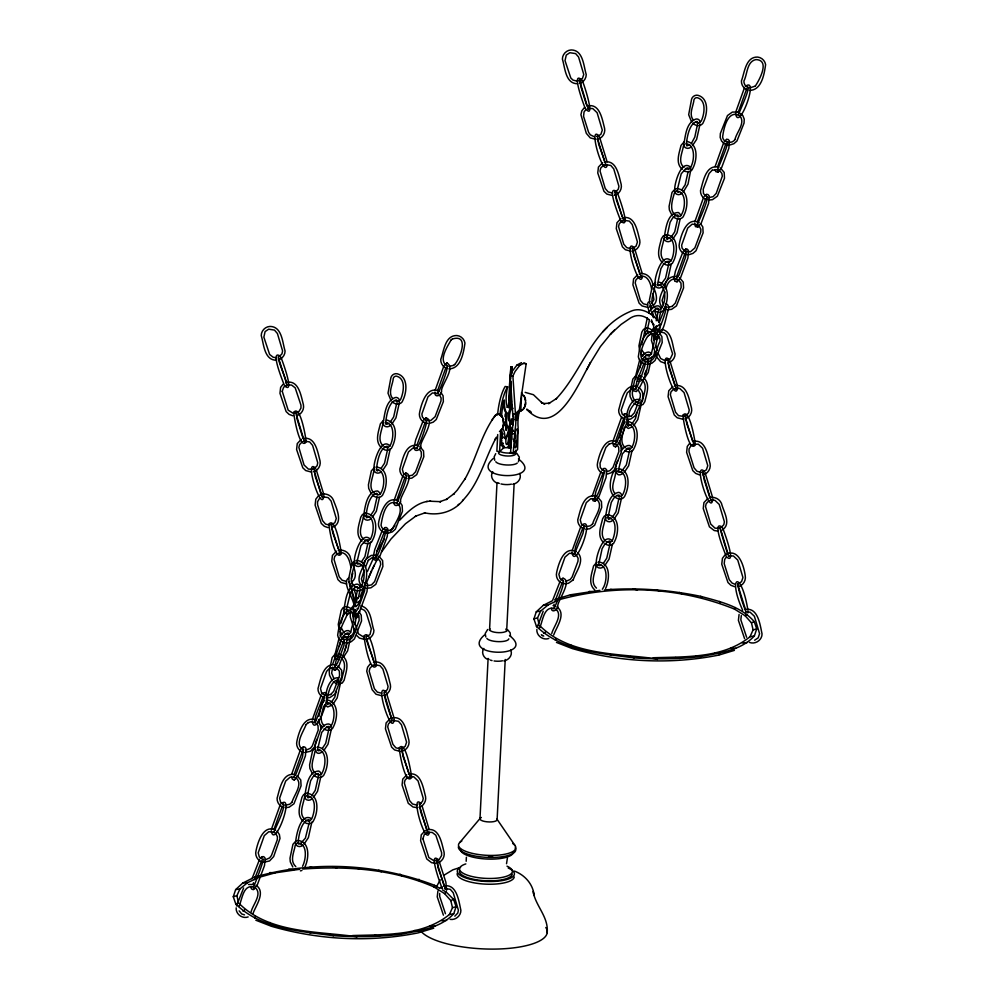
<?xml version="1.0" encoding="UTF-8"?>
<svg xmlns="http://www.w3.org/2000/svg" width="999" height="999" viewBox="0 0 999 999"><rect width="100%" height="100%" fill="white"/><g stroke="black" fill="none" stroke-linecap="round" stroke-linejoin="round"><path stroke-width="1.5" d="M271.291 830.718C274.113 850.474 295.504 792.532 281.006 803.733M312.212 721.016C315.035 740.771 336.426 682.841 321.915 694.03M571.965 552.247C574.787 572.002 596.178 514.06 581.668 525.262M735.626 113.449C738.448 133.204 759.839 75.262 745.341 86.451M355.194 613.436L355.394 609.565M655.406 335.552L656.393 327.759M659.527 329.158L659.552 327.297M356.119 617.532L354.945 624.775M510.626 378.646L510.901 366.795L512.1 366.97L512 371.416M516.995 420.005L518.943 410.377L515.871 413.224L516.995 420.005L517.544 412.724L516.995 420.005L511.051 419.143M502.722 436.575A14.785 4.471 -78.8 0 1 501.498 437.962L501.423 440.359A4.92 1.361 -81.7 0 0 503.059 443.169M512.949 430.969A14.785 4.808 -83 0 1 509.902 422.39A14.785 3.684 -84.5 0 1 505.919 438.611L505.856 441.009A4.92 1.361 -81.7 0 0 507.742 443.356A34.028 9.353 -84.7 0 0 509.902 422.39L509.989 420.866A6.718 1.861 -81.7 0 1 508.454 414.323A6.718 1.861 -81.7 0 1 511.775 408.229M309.378 821.99C309.702 819.904 308.753 819.692 308.753 819.642C301.223 821.353 298.851 835.064 298.139 842.02L298.351 844.03L300.374 843.718L305.394 838.136L309.078 823.313M338.137 682.317L338.186 681.193M348.576 635.277C349.775 630.207 344.093 634.228 341.346 638.985M387.787 448.551L387.162 446.216C379.632 447.927 377.272 461.625 376.561 468.581L377.497 470.729L376.773 470.604L378.796 470.279M396.953 402.235C397.277 400.162 396.328 399.937 396.328 399.9C388.798 401.61 386.438 415.309 385.714 422.265L385.926 424.288L387.962 423.963M610.039 543.518L609.128 541.208L609.852 541.333L607.679 541.745L604.607 544.517L602.122 548.663L598.751 564.298L599.213 565.659L601.198 565.147M619.193 497.202L619.005 495.017L616.833 495.429L613.773 498.201L611.288 502.347L607.916 517.981L608.616 519.405L611.276 518.194M629.645 450.162L629.457 447.977L627.422 448.289L622.402 453.871L618.406 470.192C618.531 472.452 618.431 472.727 620.654 471.878M658.403 310.489C659.59 305.407 653.92 309.44 651.173 314.198M668.855 263.436L668.656 261.263L666.483 261.676L663.423 264.435L660.938 268.594L657.567 284.228L658.029 285.577L657.654 284.927L658.266 285.639L659.864 285.165M690.983 168.881L688.024 184.116L683.366 191.883M697.614 123.764C697.939 121.691 697.002 121.466 696.99 121.428C689.46 123.139 687.1 136.838 686.388 143.794L686.788 145.904L689.697 144.768M429.408 832.279C426.136 848.288 409.428 791.445 421.004 803.646M497.714 434.577L496.865 451.223L499.587 451.623L503.958 447.589M479.982 818.73L488.111 658.428M489.522 630.406L497.015 482.542M499.587 451.623L500.586 431.943M509.203 400.262L509.977 385.052M510.277 378.971L510.901 366.795L509.328 387.1A51.111 14.123 -81.7 0 1 508.329 406.868L510.676 405.994A51.111 14.123 -81.7 0 1 511.326 389.66M510.951 389.785L510.102 406.518L510.626 408.116L511.838 408.304M511.8 373.052L512.1 366.97L511.55 374.225M513.211 453.596L514.96 430.357A16.821 4.645 -81.7 0 0 515.646 416.67L512.887 376.061L515.109 371.441L519.755 365.372L524.213 363.037L526.161 363.798L518.818 413.748A16.821 4.645 -81.7 0 0 518.131 427.422L517.569 449.55L513.211 453.596L510.489 453.196L512.237 429.957A16.821 4.645 -81.7 0 0 512.924 416.283L510.164 375.661L512.4 371.041L517.032 364.985L521.49 362.637M497.102 819.779L505.232 659.465M506.643 631.455L514.135 483.591M515.634 454.021L515.796 450.911M607.38 164.56C604.108 180.569 587.4 123.726 598.975 135.926M642.544 276.398C639.273 292.42 622.564 235.577 634.14 247.777M747.976 612.911L747.951 610.689M356.68 937.287L356.718 936.737C317.694 931.143 269.53 933.553 239.435 903.77M657.317 659.49L657.342 658.94C618.331 653.346 570.154 655.756 540.072 625.973M501.56 416.645L501.735 414.16A21.578 5.957 -81.7 0 1 504.233 400.224L504.358 400.062A21.366 5.907 -81.7 0 0 506.593 412.624L506.868 414.185A12.463 3.447 -81.7 0 0 507.579 426.136L506.381 430.382A22.915 6.331 -81.7 0 0 504.008 423.588M510.988 381.468L510.539 387.275A51.111 14.123 -81.7 0 1 509.527 407.043M354.495 609.49C352.497 612.849 355.856 622.427 358.566 615.197M314.685 721.241L315.946 715.197L323.214 696.553M334.915 666.171L336.188 660.114L343.456 641.47M373.364 556.243L374.762 549.612L382.205 530.569M375.836 556.468L377.11 550.412L384.378 531.78M414.285 446.541L415.671 439.922L423.126 420.866M574.425 552.472L575.699 546.416L582.966 527.784M594.667 497.402L595.941 491.346L603.209 472.702M633.116 387.475L634.502 380.844L641.957 361.788M635.589 387.699L636.85 381.643L644.118 362.999M674.038 277.772L675.424 271.141L682.879 252.098M510.501 636.288L510.139 632.779L507.804 629.894M702.747 471.678L704.17 479.77L709.827 497.564C714.497 496.503 719.617 498.988 721.49 503.421C723.276 511.226 732.092 524.238 721.965 530.082M350.312 612.949L350.287 616.982L355.045 632.13M352.722 613.573L353.621 619.392M439.685 893.456L439.672 896.353L445.454 913.723M525.362 404.87L525.649 402.722M311.838 822.152L308.379 837.637L304.283 843.793M318.556 775.499L318.344 773.488L316.171 773.9L313.099 776.673L310.614 780.818L307.242 796.453L307.942 797.876L310.614 796.665M337.35 655.307L337.762 657.417L340.671 656.268M328.996 728.458L328.783 726.448L326.76 726.76L321.74 732.342L317.744 748.663C318.057 750.786 317.407 751.373 320.13 750.261M331.443 728.795L327.984 744.28L323.888 750.436M357.767 588.786L357.555 586.775L355.519 587.087L350.499 592.669L346.503 608.99C346.628 611.251 346.528 611.525 348.751 610.676M368.206 541.745L367.994 539.735L365.971 540.047L360.951 545.629L356.955 561.938C357.267 564.06 356.618 564.66 359.34 563.548M370.654 542.082L367.195 557.554L363.099 563.723M390.259 448.726L386.8 464.198L382.704 470.354M638.011 376.835C638.186 378.746 637.974 379.233 639.41 378.871M632.117 450.324L628.646 465.809L624.55 471.965M671.316 263.611L667.856 279.083L663.761 285.252M678.034 216.958L677.821 214.947L675.649 215.359L672.577 218.119L670.092 222.278L666.733 237.912L667.419 239.323L666.87 238.936L670.092 238.124M466.183 861.263L466.383 857.254M659.889 333.454L660.252 331.243M503.533 401.136A21.366 5.907 -81.7 0 0 505.781 412.512L506.068 414.073A12.463 3.447 -81.7 0 0 506.78 426.024L507.767 426.311M253.209 884.227L253.471 882.729M271.428 829.257L280.132 805.044M273.888 829.607L282.292 806.255M291.671 774.188L300.374 749.962M294.131 774.537L302.535 751.173M312.337 719.555L321.054 695.341M332.58 664.485L341.296 640.259M353.259 609.852L353.546 608.216M394.18 500.162L402.884 475.936M396.64 500.511L405.045 477.147M416.87 445.429L425.287 422.077M435.089 390.459L443.806 366.233M437.55 390.809L445.966 367.445M553.871 605.756L554.133 604.258M572.09 550.786L580.794 526.573M592.332 495.716L601.036 471.491M613.011 441.083L621.715 416.87M615.471 441.433L623.875 418.082M653.92 331.381L654.632 327.997M676.623 276.661L685.039 253.309M694.842 221.691L703.546 197.465M697.302 222.04L705.719 198.676M715.084 166.608L723.788 142.395M717.544 166.958L725.948 143.606M735.764 111.988L744.467 87.762M738.211 112.338L746.628 88.973M506.968 426.198L505.956 430.007M318.956 716.308L321.603 703.783L324.575 700.374M323.639 706.043C322.352 712.387 318.456 720.828 324.475 726.061M326.086 694.23C326.698 687.886 330.706 676.698 338.786 677.846M341.046 623.126L344.568 609.665M317.245 739.023C313.823 743.318 313.761 758.516 322.627 751.56M332.617 667.307L331.656 673.151L333.966 678.746M339.235 646.316L340.671 640.421M318.244 776.997L315.234 790.384L311.7 795.704M336.276 691.133L334.84 697.027L331.306 702.347M354.932 602.272L357.455 590.284M377.06 496.928L374.051 510.314L370.517 515.621M396.653 403.571L393.656 416.958L390.122 422.265M328.683 729.957L325.686 743.343L322.153 748.663M347.028 642.594L344.605 651.423M347.664 639.597L348.289 636.6M367.894 543.244L364.897 556.63L361.351 561.938M387.5 449.887L384.503 463.274L380.956 468.581M320.979 776.011L317.532 791.32L313.436 797.477M340.584 682.654L337.138 697.964L333.042 704.12M358.266 598.413L360.189 589.285M379.47 497.452L376.348 511.238L372.252 517.407M399.4 402.572L395.954 417.882L391.858 424.051M302.547 866.295C306.044 859.552 307.967 843.705 297.665 842.956M351.024 635.601L347.59 650.923L343.494 657.08M354.083 628.895C354.87 634.565 348.576 639.647 343.756 635.614M304.945 866.907C308.953 858.865 310.414 841.32 297.627 840.471M505.944 427.135L505.969 425.899M619.617 437.837L622.265 425.312L625.249 421.903M624.3 427.572C623.014 433.916 619.13 442.357 625.137 447.589M626.748 415.759C627.06 409.677 632.18 396.591 640.197 399.9M641.708 344.655L644.655 331.843M647.302 317.844L644.73 330.182L645.804 334.29M617.906 460.551C614.485 464.847 614.422 480.044 623.289 473.089M633.279 388.836C630.719 394.18 633.403 401.923 639.098 403.221M628.508 419.38L627.522 424.625L628.508 426.011L627.659 425.649L630.881 424.837M629.145 416.383C627.422 409.752 638.973 397.39 638.873 402.922M649.375 320.03C648.588 326.161 644.83 335.002 649.412 332.205M639.897 367.844L640.534 364.847M618.905 498.526L615.908 511.913L612.362 517.232M636.937 412.662L635.501 418.556L631.967 423.876M656.231 320.804L658.116 311.813M677.722 218.456L674.712 231.843L671.178 237.15M697.327 125.1L694.804 137.088L691.832 142.632M609.752 544.842L606.743 558.229L603.209 563.548M629.358 451.486L626.348 464.872L621.728 471.153M648.014 362.625L648.963 358.129M668.556 264.772L665.559 278.159L660.938 284.44M688.161 171.416L685.164 184.803L681.63 190.11M621.64 497.539L618.206 512.849L614.11 519.005M640.921 405.694L637.812 419.493L633.716 425.649M658.616 321.466L660.851 310.814M680.132 218.981L677.01 232.767L672.914 238.936M700.062 124.101L696.615 139.41L692.519 145.567M612.487 543.856L609.04 559.165L604.944 565.322M651.698 357.13L648.251 372.44L644.155 378.609M654.457 351.798C654.869 357.105 648.576 360.714 644.43 357.142M655.319 347.677L656.768 340.796L656.48 337.15M605.606 588.436C609.49 580.307 611.201 562.949 598.289 562M359.178 613.411L359.677 611.338M655.569 327.322C653.171 330.219 654.22 345.741 658.778 337.312M492.245 420.229L492.719 418.406M503.046 427.185L503.708 423.676L502.922 418.356M503.708 425.287L502.397 428.696M525.099 406.168L525.536 404.495M354.695 606.605C356.393 607.479 359.553 602.959 359.815 600.836M446.615 890.259L445.866 882.179L439.036 860.976M359.715 601.698L364.485 588.036M442.395 889.859L446.303 892.132L453.571 899.35L456.093 906.68L453.733 913.785C440.247 928.283 419.18 930.781 400.724 934.252C378.396 937.012 355.856 937.224 333.429 935.701C300.012 931.205 261.076 929.07 235.801 904.045L233.279 896.727L235.639 889.622L242.757 883.041L253.047 877.909M502.622 427.684L503.571 423.588L503.059 419.293M604.457 589.934C636.613 587.362 669.118 589.785 700.686 596.341C719.605 601.485 740.759 606.131 754.208 621.565L756.718 628.883L754.37 635.988C740.883 650.486 719.817 652.984 701.348 656.455C679.02 659.228 656.48 659.44 634.053 657.904C600.636 653.421 561.713 651.273 536.426 626.261L533.916 618.93L536.276 611.825L543.394 605.244L552.397 600.761M356.131 605.881L355.157 606.343M437.912 890.958L437.237 896.865L443.419 915.159M652.122 334.59L651.448 340.497L656.643 357.018L660.576 361.588L664.36 362.999M654.357 335.701L653.87 339.985M739.073 614.472L738.411 620.379L744.592 638.673M741.32 615.571L740.833 619.867L746.615 637.237M356.181 601.848L357.442 598.151M640.846 363.349L641.333 361.95M646.44 370.117L644.43 374.35M507.417 857.829L506.53 863.723M361.276 587.424L362.237 584.79M236.488 905.906L243.606 887.974M365.284 560.589C363.723 568.231 354.508 578.533 361.725 585.876M238.886 906.493C242.133 900.274 242.769 884.427 253.571 886.85M364.31 570.242L361.413 578.871L362.512 582.966M365.372 567.382L368.306 560.377M252.01 878.72L259.453 859.664M254.358 879.52L261.626 860.876M360.102 596.828L364.136 586.85M537.15 627.422L543.194 611.226M539.56 628.021C542.794 621.803 543.444 605.956 554.233 608.379M664.972 291.77L662.075 300.399L663.174 304.495M666.033 288.911C666.72 283.728 671.003 277.335 676.985 279.27M552.672 600.249L560.127 581.193M555.019 601.048L562.287 582.405M659.153 322.689L664.797 308.379M511.251 421.89L512.799 425.037L512.924 424.338A22.915 6.331 -81.7 0 1 513.598 421.016M511.838 422.565L512.062 422.003A12.463 3.447 -81.7 0 0 512.737 419.805M366.583 582.567L371.566 570.879L368.818 577.11M254.782 918.081L255.457 916.47M555.419 640.284L556.093 638.686M352.522 935.551C385.065 934.452 422.739 936.213 449.4 914.522L452.472 907.704L450.836 900.623L444.555 893.593L433.916 886.925L434.59 885.326C377.809 863.636 312.762 860.077 254.333 877.272L258.217 877.222M653.146 657.754C685.689 656.655 723.376 658.416 750.024 636.725L753.096 629.907L751.46 622.839L745.192 615.809L734.54 609.128L735.214 607.529M367.407 571.503L373.576 557.867M238.212 901.348L236.9 895.691L239.972 888.873L247.627 882.629L258.192 877.809M538.848 623.563L537.537 617.894L540.609 611.088L548.251 604.832L557.504 600.611M371.491 571.041L372.677 568.531M596.391 565.721L595.953 566.608C594.855 573.726 589.997 582.305 596.478 588.124M339.148 637.824L334.927 654.795L335.177 657.879M639.822 359.353L635.589 376.323L635.839 379.408M374.413 564.91L372.452 568.968L377.46 559.028M357.792 614.61L356.431 616.783L355.344 615.009M658.004 336.725L656.318 338.923L653.821 334.29M436.463 886.875L440.209 879.844M587.15 369.093L586.825 369.705L590.496 362.575C578.658 382.892 556.156 440.447 526.66 409.328L527.947 409.802L526.76 409.415M361.213 587.05L361.963 585.639M376.848 551.523L384.428 539.173M590.197 363.186L600.399 346.603L610.926 333.678M496.503 437.125L495.067 439.66L495.791 438.386C484.627 459.115 479.383 483.304 462.562 500.636M493.668 417.919L495.804 415.134M523.763 408.416L524.712 406.805M353.771 605.107L350.911 608.99M492.782 471.803C489.597 476.136 493.081 482.03 497.777 483.366M518.431 461.775L519.355 457.167L516.758 453.271M648.975 313.037C650.012 308.579 659.64 301.573 660.938 309.29M642.007 360.514C644.28 355.931 650.049 352.585 649.3 355.681M483.841 648.438C481.106 652.06 483.266 657.554 487.25 659.215M286.189 385.851C289.51 384.915 278.109 363.549 278.259 356.668M351.523 578.783L352.772 573.239M384.128 692.007C383.666 697.477 391.508 717.507 392.182 720.966M659.79 334.378L660.177 330.831M409.128 777.547L410.477 777.334L402.997 756.255L401.798 747.702L401.198 748.376M675.124 389.21L676.485 389.011L669.005 367.919L667.807 359.378L666.957 360.077M692.831 444.905L694.105 444.518L686.713 423.613L685.501 415.06L684.914 415.734M495.716 453.658L494.155 456.855L494.742 460.339M346.94 614.934C344.842 621.478 334.365 635.414 344.455 640.034M306.019 724.625C303.921 731.181 293.444 745.117 303.534 749.737M292.008 802.247C293.718 795.341 303.783 783.778 295.804 777.746M251.086 911.95C252.597 904.907 263.099 893.493 254.82 887.412M253.047 913.461C255.769 905.569 266.109 892.207 256.131 885.289M734.964 139.523C736.4 132.38 745.878 123.014 739.834 115.847M647.602 336.463C643.756 342.345 634.402 361.513 648.014 361.85C656.992 360.289 655.856 347.927 659.802 341.908C660.364 339.41 659.827 337 658.004 335.252M635.539 415.584C638.299 407.617 648.563 394.418 638.636 387.412M592.669 523.776C594.38 516.87 604.445 505.307 596.465 499.275M573.251 579.832C575.686 571.815 585.227 560.864 577.884 552.834M551.748 633.478C553.483 626.548 563.561 614.785 555.556 608.978M553.708 634.989C556.431 627.097 566.77 613.736 556.805 606.818M381.518 552.06L390.996 539.01L405.457 523.763L416.196 515.821L415.397 516.233L425.337 512.712L424.463 512.787C438.786 516.133 454.145 511.763 463.436 499.775M493.206 418.344C480.469 437.125 475.799 459.852 464.735 479.47L465.347 478.371L457.305 490.084L453.271 494.455L454.17 493.581L446.241 499.55L447.252 499.063L439.735 501.735L440.721 501.673L429.695 501.211M493.981 417.058L495.042 415.609M501.548 429.945L502.609 428.496M523.376 409.115C526.56 404.757 526.398 397.639 522.14 394.031M524.438 407.667L522.39 410.052M659.165 324.737L659.815 324.475M444.555 365.085L446.74 363.224M423.876 419.705L426.073 417.857M403.646 474.787L405.831 472.927M382.967 529.408L385.152 527.547M724.55 141.234L726.735 139.385M301.136 748.813L303.321 746.952M704.307 196.316L706.493 194.455M683.628 250.936L685.814 249.076M260.215 858.516L262.4 856.655M642.719 360.639C655.706 351.735 640.971 389.935 636.076 391.533M363.486 517.107L363.161 517.832C362.1 524.625 357.255 533.678 363.686 539.348M354.433 564.273L354.096 565.009C353.471 571.54 348.501 579.445 353.571 585.389M664.148 238.636L663.823 239.36C662.774 246.154 657.916 255.207 664.347 260.876M360.264 587.762C360.377 585.389 357.942 583.453 355.681 584.365C346.428 588.161 345.729 600.237 344.093 608.478L344.255 611.363L346.079 613.386M340.122 636.201C341.995 633.291 346.765 628.271 350.287 631.668M320.529 729.557C321.878 725.611 330.469 720.529 331.481 727.235M652.622 329.345L653.596 328.034M621.191 451.086C622.777 447.789 629.445 442.382 631.93 447.614M390.459 531.168L394.88 525.724M459.852 842.419L480.382 818.069M383.778 422.952L382.754 424.475C381.668 431.593 376.81 440.172 383.279 445.991M370.991 518.518C368.181 521.928 362.25 519.805 363.686 515.122C365.047 507.642 366.596 491.183 377.572 490.971C379.957 491.695 379.92 496.128 380.969 492.857C384.977 486.051 385.651 469.98 376.261 469.518M671.665 240.047C668.855 243.456 662.911 241.333 664.36 236.651C665.709 229.158 667.257 212.712 678.234 212.5C680.619 213.224 680.594 217.657 681.63 214.385C685.639 207.58 686.325 191.508 676.922 191.046M342.158 638.96L344.23 637.25M655.781 285.002L654.757 286.538C654.12 293.381 649.125 300.899 654.245 306.918M312.175 798.601C309.378 801.997 303.434 799.874 304.882 795.204C306.268 787.599 307.754 771.353 318.756 771.041C321.141 771.765 321.104 776.198 322.153 772.926C325.924 765.734 327.185 750.374 317.445 749.587M305.357 796.378L304.345 797.914C303.284 804.707 298.439 813.748 304.87 819.43M601.91 470.179L603.983 468.481M296.303 843.543L295.279 845.079C294.193 852.197 289.323 860.776 295.804 866.595M594.03 498.951C600.998 494.093 603.483 471.903 605.107 470.754M606.031 517.907L605.007 519.443C603.958 526.236 599.1 535.277 605.531 540.958M560.988 579.882L563.074 578.184M596.278 565.871L596.815 565.197M356.768 602.897L357.43 602.147M630.257 311.538C591.945 327.547 582.342 371.778 555.656 399.375L556.593 398.464L548.513 403.696L549.675 403.134L543.556 403.559L544.717 403.996L541.408 402.322L542.395 403.246L533.441 394.717L525.137 392.357M399.475 401.049C399.588 398.676 397.152 396.728 394.892 397.652C385.639 401.448 384.927 413.524 383.291 421.765C381.855 426.448 387.787 428.571 390.597 425.162M700.112 122.377C700.162 120.067 697.727 118.307 695.554 119.181C686.301 122.977 685.601 135.052 683.965 143.294C682.517 147.977 688.461 150.1 691.271 146.691M641.907 356.206C643.631 353.434 649.362 349.7 651.448 354.058M451.186 339.86C447.377 346.516 437.574 361.213 447.652 366.071M454.62 364.56C460.152 358.566 469.792 333.666 452.422 338.986M755.294 86.089C759.29 80.145 770.429 60.002 755.918 59.59C746.64 61.439 747.452 74.388 743.905 81.006C743.706 83.941 745.716 86.813 748.326 87.6M734.977 139.523C731.792 144.443 723.176 142.707 722.614 137.025C723.601 129.146 727.222 110.477 738.698 114.985M392.332 528.808C395.879 522.04 404.033 511.201 398.264 504.02M366.358 558.866L371.241 555.394L377.06 555.357M368.306 560.389L371.965 557.779L376.323 557.754M346.928 614.934L350.599 612.325L354.957 612.3M647.602 336.463L649.899 334.453M306.019 724.637L308.316 722.627M635.539 415.596L630.656 419.056L626.735 419.493M292.008 802.234L289.71 804.245L285.414 805.182M592.669 523.763L590.372 525.774L586.076 526.71M573.251 579.845L568.369 583.316L564.46 583.753M283.054 384.24L280.632 387.375L279.957 393.281L286.139 411.588L289.086 414.385L292.869 415.796M585.801 109.69L584.04 112L583.553 116.296L588.598 132.33L590.334 134.815L594.368 136.813M604.932 165.31L606.081 165.135L598.676 144.231L597.477 135.677L596.878 136.351M614.797 192.008L615.184 191.371L616.383 199.912L623.863 220.991L622.789 220.879M331.119 524.587L331.481 524.013L332.679 532.554L340.159 553.646L339.086 553.521M399.637 520.267C408.004 511.5 417.707 501.51 430.619 501.136M640.097 277.148L641.321 277.16L633.841 256.069L632.642 247.527L631.793 248.239M352.16 581.743C359.802 574.949 351.361 563.923 350.012 556.218C348.139 551.81 342.969 549.175 338.324 550.449M351.973 609.39L353.371 607.929M651.685 303.359L653.92 299.65L653.021 293.843M653.321 305.257C658.603 301.086 656.131 293.182 653.771 287.987M370.017 664.11L367.582 667.257L366.72 671.166L372.115 689.685L376.049 694.255L381.83 695.766M374.088 665.484C377.048 665.734 365.946 642.532 366.034 636.525M419.118 804.033L419.505 803.396L420.704 811.95L428.184 833.029L427.11 832.904M726.448 557.08L724.687 559.39L724.2 563.686L729.245 579.72L732.18 583.141L735.014 584.203M737.761 583.641C737.811 587.1 742.569 604.42 746.028 611.663M607.105 327.485L602.747 331.855M614.472 330.107L610.426 334.166L621.116 324.413L630.931 317.694C637.025 314.248 643.181 315.085 649.125 319.58M457.954 505.094L458.853 504.22M494.817 415.809L496.028 414.66M501.773 429.745L499.463 431.481M511.188 446.74L509.627 448.126A6.056 1.673 -81.7 0 1 508.541 443.469A33.966 9.278 -87.1 0 0 509.902 422.39A14.785 4.083 -81.7 0 1 504.92 438.461L505.919 438.611M510.489 453.196L511.363 452.385M487.662 629.495L485.214 633.491L485.801 636.975M543.706 633.478L545.454 632.005M243.069 911.275L244.817 909.802M745.192 615.809L746.927 614.335M444.555 893.593L446.303 892.132M623.339 414.685L624.662 413.861M594.717 498.651L594.992 499.05M584.215 107.755L581.793 110.889L580.931 114.748L586.313 133.317L590.247 137.899L596.041 139.398M318.219 496.078L315.796 499.225L315.122 505.132L321.303 523.426L324.25 526.236L328.034 527.634M319.755 498.064L317.57 501.723L317.545 504.632L322.59 520.666L325.537 524.088L329.87 525.212M689.697 443.294L687.275 446.441L686.613 452.347L692.794 470.641L695.741 473.439L699.525 474.85M691.246 445.279L689.048 448.938L689.035 451.835L694.08 467.869L697.027 471.303L701.36 472.427M724.862 555.144L722.439 558.291L721.765 564.198L727.959 582.492L730.893 585.289L734.677 586.7M684.29 144.593L683.428 146.004C682.329 153.122 677.472 161.701 683.953 167.52M680.619 215.921C679.745 216.658 677.884 216.883 675.948 215.534C668.656 210.839 672.427 199.937 674.362 193.169L676.098 191.221M374.575 470.229L373.701 471.653C372.652 478.446 367.794 487.487 374.225 493.156M379.945 494.393L377.647 494.98L375.374 494.068M340.896 680.993L341.758 679.57C342.857 672.452 347.714 663.873 341.233 658.054M315.759 750.311L314.885 751.723C313.798 758.84 308.928 767.419 315.409 773.238M321.141 774.462L318.831 775.049L316.571 774.15M602.347 589.235L603.221 587.824C607.367 581.081 608.029 563.324 597.502 564.722M437.45 393.431C438.536 394.143 448.838 368.007 447.14 365.509M324.263 695.042C327.385 691.458 315.085 724.163 314.822 722.851M584.015 526.273L584.865 525.836M755.294 86.089L749.75 87.9M451.186 339.872L452.447 338.973M712.187 170.205L709.09 173.489L703.221 189.223L703.458 193.581L707.404 197.303M453.371 365.447L454.632 364.56M672.202 306.381L675.299 303.084L681.168 287.362L680.968 283.067L678.234 279.832M391.084 529.707L392.345 528.808M631.293 416.084L634.39 412.787L640.259 397.053L640.409 394.106L638.461 390.397M608.99 444.155L605.881 447.452L600.024 463.174L600.249 467.544L604.208 471.253M330.619 694.555L333.716 691.258L339.585 675.524L339.36 671.166L336.725 668.044M682.105 193.007C679.295 196.416 673.363 194.293 674.8 189.61C673.9 185.627 681.031 158.179 690.659 167.345M381.443 471.478C378.633 474.887 372.689 472.764 374.138 468.081C372.927 464.26 380.794 436.126 390.072 446.016M662.499 286.363C659.69 289.772 653.758 287.65 655.194 282.967C653.995 279.146 661.85 251.011 671.128 260.901M369.43 516.595L366.521 517.744L366.109 515.621C366.82 508.703 369.193 495.029 376.648 493.281C376.973 493.706 377.16 493.044 377.397 494.48M652.06 333.404L649.25 334.94M361.838 564.835C359.028 568.244 353.084 566.121 354.533 561.438C353.321 557.617 361.188 529.482 370.467 539.373M641.645 380.569L642.894 379.72M351.386 611.888L347.265 613.611M632.454 426.773L628.321 428.496L625.312 426.248M330.219 703.308L327.31 704.457L326.898 702.347C327.46 695.329 330.02 682.904 336.563 680.157C338.636 680.319 337.375 679.395 338.211 681.393M331.78 705.244L327.66 706.967L324.65 704.72M612.849 520.129C610.039 523.526 604.095 521.403 605.544 516.72C607.105 508.641 608.079 494.905 618.244 492.407C620.242 492.232 621.74 494.118 621.728 496.003M603.683 566.445C600.886 569.842 594.942 567.719 596.391 563.036C595.179 559.215 603.034 531.093 612.325 540.971M303.022 844.917C300.212 848.313 294.28 846.19 295.716 841.508C296.091 836.463 300.224 812.686 311.089 818.381M279.021 356.918L281.955 353.833L282.605 350.974L277.41 333.504L274.463 330.082L268.656 329.195L265.11 331.568L263.861 337.113L269.643 354.483L273.214 357.255L276.174 357.704M602.484 162.837L598.426 167.083L597.764 172.989L603.945 191.284L606.893 194.081L612.674 195.592M603.608 165.097L600.674 168.182L600.037 171.041L605.232 188.511L608.179 191.933L612.512 193.069M615.347 192.283L618.294 189.198L618.93 186.338L613.736 168.868L610.789 165.447L604.982 164.56M621.016 218.506L616.957 222.74L616.283 228.646L622.464 246.94L625.411 249.738L631.206 251.248M622.14 220.767L619.205 223.851L618.556 226.711L623.751 244.181L626.698 247.602L631.031 248.726M301.323 439.323L297.265 443.568L296.591 449.475L302.784 467.769L305.719 470.566L311.513 472.077M302.447 441.583L299.513 444.667L298.876 447.527L304.058 464.997L308.379 469.093L312.812 469.318M314.185 468.768L317.12 465.684L317.757 462.824L312.575 445.354L309.628 441.933L303.821 441.046M637.649 274.688L633.591 278.921L632.916 284.827L639.11 303.134L642.045 305.931L647.839 307.43M638.773 276.948L635.839 280.032L635.202 282.892L640.384 300.362L643.331 303.783L647.664 304.907M336.476 551.173L332.43 555.407L331.755 561.313L337.937 579.62L340.884 582.417L346.678 583.916M337.612 553.434L334.677 556.518L334.028 559.378L339.223 576.848L342.17 580.269L346.503 581.406M672.814 386.538L668.756 390.771L668.081 396.678L674.263 414.972L677.21 417.769L683.004 419.28M673.938 388.798L671.003 391.883L670.354 394.742L675.549 412.212L678.496 415.634L684.303 416.521M685.676 415.984L688.611 412.899L689.248 410.027L684.053 392.57L679.745 388.474L675.312 388.249M372.764 665.284L369.83 668.368L369.193 671.228L374.388 688.698L377.335 692.12L381.668 693.244M384.515 692.469L387.45 689.385L388.087 686.513L382.892 669.055L379.945 665.634L374.15 664.735M707.966 498.389L703.92 502.622L703.246 508.528L709.427 526.823L714.198 530.519L718.156 531.131M709.09 500.636L706.156 503.733L705.519 506.593L710.714 524.063L715.022 528.159L719.455 528.371M390.172 718.681L386.113 722.926L385.439 728.833L391.633 747.127L394.568 749.924L400.362 751.435M391.296 720.941L388.361 724.025L387.724 726.897L392.919 744.355L395.854 747.789L400.187 748.913M720.841 527.834L723.776 524.75L724.412 521.878L719.218 504.408L714.909 500.312L710.476 500.099M406.805 774.874L402.747 779.108L402.085 785.014L408.266 803.308L413.037 807.005L416.995 807.617M407.929 777.122L404.995 780.219L404.358 783.079L409.553 800.549L412.487 803.97L416.82 805.094M419.667 804.32L422.602 801.235L423.251 798.363L418.057 780.906L413.748 776.797L409.303 776.585M425.337 830.531L421.278 834.777L420.604 840.683L426.785 858.978L431.556 862.674L435.527 863.286M440.334 887.811L441.97 886.712M454.832 916.158L457.767 913.074L458.404 910.214L453.221 892.744L450.274 889.322L444.468 888.436M635.789 375.711L632.817 379.121L629.87 393.032L630.157 396.678L632.692 401.823M640.696 403.047L642.432 401.099C643.518 393.981 648.376 385.402 641.907 379.583M617.282 471.303L615.559 473.251C614.909 480.094 609.914 487.612 615.034 493.631M335.127 654.183L332.155 657.592L329.208 671.503L329.495 675.149L332.03 680.294M444.28 875.024L452.859 869.829L459.428 867.706M493.294 458.466C467.532 481.031 547.552 481.418 518.431 458.966M484.353 635.089C458.591 657.667 538.611 658.054 509.478 635.601M495.804 414.86L496.903 414.273A3.796 3.447 47.3 0 1 500.312 414.76L502.21 416.883M522.614 409.852L521.303 410.639A3.796 3.459 47.3 0 1 520.154 410.864M717.906 172.128L721.603 167.707L728.845 148.289L729.42 140.822L728.084 139.385L726.498 139.435M697.664 227.21L701.36 222.789L708.603 203.359L709.178 195.891L707.841 194.455L706.256 194.505M676.985 281.83L680.681 277.41L687.936 257.992L688.498 250.512L687.175 249.076L685.589 249.138M416.608 448.214C420.417 444.567 427.934 421.141 426.473 420.304M656.281 334.365C657.429 334.877 667.107 310.289 666.121 306.531M396.366 503.284L396.603 503.234M635.526 389.16C636.413 390.334 647.477 361.451 645.304 361.226M386.001 529.832L386.276 529.832M375.686 557.904C377.085 558.354 385.552 535.914 386.039 529.882M376.323 560.302L380.02 555.881L387.262 536.463L387.837 528.983L386.501 527.547L384.915 527.609M615.834 446.603L619.53 442.182L626.773 422.764L627.347 415.297L626.011 413.861L624.425 413.911M356.081 615.372L359.777 610.951L367.02 591.533L367.595 584.065L366.258 582.629L364.672 582.679M595.154 501.236L598.851 496.815L606.093 477.385L606.668 469.917L605.332 468.481L603.746 468.531M335.402 670.004L339.098 665.584L346.353 646.166L346.915 638.686L345.592 637.25L344.006 637.312M294.493 779.707L298.189 775.286L305.432 755.856L306.006 748.388L304.67 746.952L303.084 747.002M253.571 889.397L257.267 884.977L264.51 865.559L265.085 858.091L263.748 856.655L262.163 856.705M630.669 311.338C641.62 306.256 652.859 314.111 659.49 322.477M536.426 626.261L539.173 624.974M235.801 904.045L238.536 902.771M751.46 622.839L754.208 621.565M450.836 900.623L453.571 899.35M712.175 170.217L717.906 169.58M453.396 365.434L449.088 366.371M672.227 306.368L667.919 307.305M649.887 334.465L652.722 333.541L656.93 334.428M631.306 416.071L626.997 417.008M391.108 529.695C387.113 532.18 381.556 529.62 381.044 525.199C382.217 517.42 385.339 498.626 397.19 503.196M608.965 444.168L611.8 443.244L616.021 444.13M330.644 694.542L326.336 695.479M308.304 722.639L311.139 721.715L315.347 722.602M578.821 80.981L582.367 78.609L583.766 74.488L578.571 57.018L575.624 53.596L569.83 52.71L566.271 55.082L565.022 60.627L570.804 77.997L573.014 80.095L577.347 81.219M579.482 83.416C583.404 82.38 586.238 78.584 586.238 74.55C583.603 66.221 583.316 49.925 571.128 49.95C566.383 50.15 562.35 54.383 562.4 59.141C565.034 67.47 565.322 83.766 577.509 83.741M597.34 136.638L600.899 134.266L602.297 130.157L597.102 112.687L592.782 108.591L588.349 108.379M598.001 139.086C602.634 137.899 605.581 132.842 604.57 128.222C602.322 120.105 600.162 103.147 587.687 105.931M614.635 195.267C619.268 194.081 622.215 189.023 621.203 184.403C618.955 176.286 616.808 159.328 604.32 162.113M278.309 359.902C282.23 358.866 285.077 355.07 285.077 351.036C282.43 342.707 282.155 326.411 269.955 326.436C265.222 326.611 261.201 330.831 261.238 335.564C263.836 343.918 264.148 360.239 276.348 360.227M632.504 248.489L636.051 246.116L637.449 242.008L632.255 224.538L629.32 221.116L623.513 220.217M633.166 250.936C637.799 249.75 640.746 244.68 639.735 240.06C637.487 231.943 635.327 214.997 622.852 217.782M296.84 415.572C301.473 414.385 304.42 409.328 303.409 404.707C301.149 396.591 299.001 379.632 286.526 382.417M649.8 307.118L651.635 306.393M313.474 471.753C318.107 470.566 321.054 465.509 320.042 460.889C317.794 452.772 315.634 435.814 303.159 438.598M319.842 494.992C324.75 492.37 331.281 494.967 333.366 500.024C336.089 507.704 344.268 523.339 332.005 527.422M668.331 362.774C672.252 361.738 675.087 357.942 675.087 353.908C672.165 345.841 672.702 331.593 661.975 329.408M331.343 524.975L334.89 522.602L336.288 518.493L331.094 501.023L328.147 497.602L322.352 496.703M684.964 418.968C689.597 417.782 692.544 412.712 691.52 408.091C689.273 399.975 687.125 383.029 674.65 385.814M692.457 444.455L698.276 444.13L702.584 448.226L707.779 465.696L706.38 469.817L702.821 472.19M703.483 474.625C708.116 473.451 711.063 468.381 710.052 463.761C707.804 455.644 705.656 438.698 693.169 441.483M366.496 636.825L370.055 634.452L371.303 628.908L366.258 612.874L364.523 610.377L360.477 608.391M367.157 639.26C371.079 638.224 373.926 634.427 373.926 630.394C370.991 622.327 371.541 608.079 360.814 605.894M726.498 554.045C739.26 548.451 743.993 566.933 745.217 575.611C746.228 580.232 743.281 585.289 738.648 586.475M383.803 695.454C388.424 694.268 391.383 689.198 390.359 684.577C388.112 676.46 385.964 659.515 373.476 662.3M737.986 584.04L741.545 581.655L742.944 577.547L737.749 560.077L733.428 555.981L728.995 555.769M401.66 748.676L405.219 746.303L406.605 742.182L401.423 724.712L398.476 721.29L392.669 720.404M402.322 751.111C406.955 749.937 409.902 744.867 408.891 740.247C406.643 732.13 404.483 715.184 392.008 717.969M754.62 640.222L758.179 637.849L759.577 633.728L754.382 616.258L750.074 612.162L745.629 611.95M418.956 807.292C423.588 806.118 426.536 801.048 425.524 796.428C423.276 788.311 421.116 771.365 408.641 774.15M437.487 862.961C442.12 861.775 445.067 856.717 444.056 852.097C441.795 843.98 439.647 827.035 427.172 829.807M684.24 141.758L681.031 145.392C679.283 152.947 675.074 163.074 682.23 169.318M675.174 188.923L672.027 192.407L669.08 206.318L669.367 209.965L671.902 215.11M655.569 282.28L652.422 285.764L649.475 299.675L649.762 303.321L652.297 308.466M383.566 420.229L380.369 423.863C378.621 431.418 374.413 441.546 381.568 447.789M374.513 467.395L371.353 470.879L368.419 484.79L368.706 488.436L371.228 493.581M354.907 560.751L351.748 564.235L348.813 578.146L349.101 581.793L351.623 586.937M616.371 469.006L613.161 472.627C609.278 480.631 607.642 495.929 618.856 498.976C621.603 499.612 624.487 497.777 625.212 495.079C629.22 487.037 630.681 469.493 617.894 468.643M596.765 562.362L593.556 565.983C591.808 573.551 587.599 583.678 594.755 589.922M315.696 747.477L312.55 750.948L309.603 764.859L309.89 768.506L312.425 773.651M296.091 840.833L292.944 844.305L289.997 858.216L290.284 861.862L292.819 867.007M301.923 870.466L300.399 870.878M503.696 447.202L503.583 447.24A6.056 1.673 -81.7 0 1 502.46 443.469M512.799 484.278C517.732 483.553 522.015 478.371 519.667 473.451M503.858 660.913C508.778 660.189 513.061 655.007 510.714 650.087M599.899 590.359L570.491 594.78L554.969 599.475L558.853 599.425M719.068 655.007L734.39 650.374M433.766 928.171L418.057 932.891C369.742 942.594 318.918 940.022 271.616 926.348M533.916 618.93L537.537 617.894M233.279 896.727L236.9 895.691M753.096 629.907L756.718 628.883M452.472 907.704L456.093 906.68M560.152 599.412C616.932 583.978 679.932 586.95 734.54 609.128M259.515 877.209L275.125 872.851L299.75 869.28M678.621 192.158C677.11 192.258 677.484 192.332 677.222 190.11L681.218 173.801L686.088 168.319L688.074 167.807L688.498 168.968M665.971 234.777L663.136 236.026L661.425 238.749C659.677 246.303 655.469 256.431 662.624 262.675M665.371 237.487C676.061 235.964 674.974 254.295 671.091 260.577L668.718 262.7L665.496 261.788M646.378 328.134L643.543 329.383L641.82 332.105L638.935 345.854L639.797 351.311M365.309 513.249L362.475 514.497L360.764 517.22C359.016 524.775 354.807 534.902 361.963 541.146M364.71 515.959C375.162 514.497 374.488 532.23 370.417 539.048L368.044 541.171L364.735 540.197M355.644 563.124C366.109 561.663 365.434 579.408 361.363 586.213L358.803 588.349L354.62 586.525M607.167 514.847L604.333 516.096L602.609 518.818C600.874 526.373 596.653 536.5 603.808 542.744M345.704 606.605L342.869 607.854L341.159 610.576L338.274 624.338L339.136 629.782M306.493 793.318L303.659 794.567L301.948 797.289C300.2 804.857 295.991 814.972 303.147 821.215M714.972 169.505L715.846 171.728L718.144 172.078M694.705 223.326L695.441 226.611L697.901 227.148M677.222 281.768L674.775 281.231L674.038 277.959M655.556 337.125C664.522 332.992 665.234 318.519 668.393 309.678C669.43 307.405 667.719 303.047 665.584 304.158M447.127 363.137C456.143 367.832 440.059 386.488 441.608 391.558C441.183 396.016 434.003 398.126 434.965 392.095M446.516 363.286L447.377 363.074M655.619 334.628L656.343 334.453M436.788 393.706L437.512 393.531M425.836 417.907C436.501 420.005 418.793 443.057 420.941 446.178C420.504 450.636 413.324 452.747 414.285 446.728M633.116 387.649L633.853 390.934L636.301 391.471M416.845 448.151L416.121 448.326L417.058 448.563M625.062 416.308L623.875 423.738L617.295 441.096L614.71 444.33L615.646 444.567M405.594 472.977C416.258 475.074 398.551 498.126 400.699 501.261C400.262 505.719 393.082 507.829 394.043 501.798M612.874 442.732L613.611 446.016L615.446 446.703M615.197 446.753L616.071 446.553M592.232 498.613L593.094 500.824L595.392 501.173M373.364 556.431L374.101 559.715L375.936 560.389M375.686 560.451L376.561 560.239M365.796 584.964L365.097 584.665L364.623 590.896L358.204 608.403L354.957 613.099L355.919 613.199M573.788 554.033L574.375 553.933M574.512 553.858L582.966 533.441L584.378 525.899M353.159 612.762L354.021 614.972L355.694 615.471M355.457 615.521L356.318 615.322M562.837 578.234C573.501 580.332 555.781 603.384 557.942 606.505C557.579 609.852 551.698 613.461 551.311 608.316M345.354 639.522L344.418 639.285L343.956 645.516L337.525 663.024L334.278 667.732L335.252 667.819M553.109 608.653L553.833 608.478M332.48 667.382L333.341 669.592L335.015 670.092M334.777 670.154L335.639 669.942M291.558 777.085L292.432 779.295L294.106 779.794M293.856 779.857L294.717 779.645M250.649 886.787L251.511 888.998L253.184 889.497M252.947 889.547L253.808 889.347M730.094 144.93L733.878 143.694L736.912 141.046L744.043 123.102L744.243 119.168L742.794 115.497L738.186 112.038L732.367 112.075L727.484 115.547L720.366 133.479L720.167 137.425L721.603 141.084L724.387 143.719L728.121 144.942M689.173 254.633L692.956 253.396L696.003 250.749L703.121 232.804L702.809 226.985L700.636 223.726M648.264 364.335L652.047 363.099L655.082 360.439L662.2 342.507L661.9 336.688L659.715 333.429M429.433 423.401L433.216 422.165L436.251 419.518L443.369 401.573L443.069 395.754L440.884 392.495M607.105 471.553L609.939 470.616L613.024 467.345L618.881 451.61L618.681 447.315L617.095 444.955M607.342 474.038L611.126 472.789L614.16 470.142L621.291 452.21L620.978 446.378L618.806 443.131M388.511 533.104L392.295 531.868L395.329 529.22L402.46 511.276L402.147 505.457L399.975 502.197M566.183 581.243L570.254 579.445L572.102 577.035L577.971 561.313L578.121 558.354L576.173 554.657M347.352 640.322L351.423 638.511L353.271 636.113L359.141 620.379L358.941 616.096L357.342 613.723M347.59 642.807L351.373 641.57L354.42 638.923L361.538 620.978L361.226 615.159L359.053 611.9M548.826 638.461C543.019 640.634 536.288 635.601 536.85 629.407M306.431 750.024L310.502 748.214L312.35 745.816L318.219 730.082L318.019 725.786L316.421 723.426M265.522 859.727L269.593 857.916L271.441 855.506L277.297 839.784L277.447 836.825L275.512 833.129M248.489 884.502L254.308 884.465M248.152 916.932C242.357 919.105 235.627 914.073 236.176 907.879M359.116 601.311L358.529 601.91M655.856 326.798L660.739 324.4L659.74 324.25M718.693 655.094C670.366 664.797 619.555 662.225 572.252 648.551M640.097 381.256L637.387 381.131M339.435 659.727L335.976 659.078M536.276 611.825L540.609 611.088M235.639 889.622L239.972 888.873M750.024 636.725L754.37 635.988M449.4 914.522L453.733 913.785M639.485 273.963C646.503 271.965 652.422 278.634 652.896 285.239M640.147 276.411C647.727 274.45 650.886 283.753 651.648 289.46M658.004 329.633L659.977 329.308M338.986 552.897C347.277 550.861 349.85 561.538 350.936 567.407M744.967 609.515C758.191 606.843 760.077 625.187 762.037 633.853C762.2 640.147 755.107 644.78 749.362 642.369M443.806 886.001C457.005 883.316 458.878 901.635 460.876 910.276C461.001 915.783 455.556 920.341 450.149 919.367M587.862 108.928L588.698 109.153L586.338 104.321L580.756 86.364L580.019 79.52L578.921 80.207M304.158 441.583L304.995 441.795L302.622 436.963L297.053 419.006L296.316 412.162L295.204 412.862M313.174 468.556L314.023 467.857L315.222 476.398L322.702 497.477L322.115 497.227M710.801 500.636L711.638 500.849L709.827 497.564M719.817 527.622C721.69 534.29 726.698 552.097 728.758 556.281M436.113 860.264L436.963 859.552L438.161 868.106L445.641 889.185L445.054 888.935M543.394 605.244L548.251 604.832M242.757 883.041L247.627 882.629M426.411 501.498L427.297 501.423M742.382 642.981L747.252 642.569M441.745 920.778L446.615 920.366M685.988 143.868C695.379 144.331 694.705 160.414 690.696 167.22L689.135 169.093L686.188 168.993M657.317 284.403C666.708 284.865 666.046 300.936 662.025 307.742L659.477 309.877L655.282 308.054M385.314 422.34C394.705 422.802 394.043 438.886 390.022 445.691L387.649 447.814L384.44 446.903M627.172 423.951C636.563 424.4 635.888 440.484 631.88 447.29L629.507 449.413L626.286 448.501M618.106 471.116C627.847 471.903 626.598 487.262 622.827 494.455L620.441 496.578L617.232 495.679M326.511 702.422C335.901 702.871 335.227 718.955 331.218 725.761L329.658 727.647L326.71 727.534M302.734 869.043C346.865 865.896 392.944 869.03 433.916 886.925M497.152 414.485L498.576 414.398M686.7 251.411L686.001 251.124L685.539 257.342L679.108 274.862L675.861 279.558L676.822 279.645M263.286 858.99C263.923 860.751 253.634 887.786 253.222 887.174M730.494 648.401L735.676 648.339M429.857 926.198L435.04 926.135M749.487 90.397C761.75 90.397 764.272 73.926 765.609 64.61C765.009 60.689 761.625 57.443 757.654 57.08C745.579 56.631 744.567 72.777 741.433 80.894C741.183 84.878 743.78 88.786 747.589 89.997M708.828 197.602L713.136 196.666L716.221 193.381L722.314 176.174L721.852 173.302L719.155 170.13M708.578 200.1L712.487 199.663L717.369 196.191L724.487 178.259L724.188 172.427L720.466 168.019M667.657 309.79L671.578 309.353L676.448 305.894L683.578 287.949L683.266 282.13L679.557 277.722M654.445 331.044C642.195 331.031 639.672 347.515 638.336 356.818C638.935 360.751 642.32 363.998 646.291 364.348M448.826 368.868C461.088 368.868 463.598 352.397 464.947 343.082C464.348 339.161 460.964 335.914 456.993 335.552C444.905 335.102 443.893 351.248 440.759 359.365C440.509 363.349 443.119 367.257 446.928 368.469M408.166 476.073L412.475 475.137L415.559 471.853L421.428 456.131L421.216 451.835L419.63 449.475M407.904 478.571L411.825 478.134L416.708 474.662L423.826 456.73L423.514 450.899L419.805 446.491M585.826 529.195L589.735 528.758L594.617 525.299L601.735 507.355L601.435 501.535L597.714 497.115M367.245 585.776L371.553 584.84L374.637 581.555L380.731 564.348L380.269 561.463L377.634 558.341M366.995 588.261L370.904 587.824L375.786 584.365L382.904 566.421L382.605 560.601L378.883 556.193M353.783 609.515C341.521 609.502 339.011 625.986 337.662 635.302C338.261 639.223 341.646 642.469 345.629 642.819M326.074 697.964L329.995 697.527L334.865 694.068L341.995 676.123L341.683 670.304L337.974 665.883M304.707 752.522L310.464 751.26L314.585 746.89L320.929 728.708L320.317 724.849L318.132 721.603M285.165 807.667L289.073 807.229L293.956 803.77L301.074 785.826L300.761 780.007L297.053 775.586M263.786 862.224L269.543 860.963L273.664 856.58L280.007 838.411L279.395 834.552L277.223 831.305M676.71 188.574C689.46 189.41 688.186 207.03 684.028 215.01C682.779 219.93 676.061 220.005 673.176 216.483M666.158 234.765C678.908 235.602 677.647 253.222 673.488 261.189C672.477 265.309 667.082 266.333 664.035 263.786M646.553 328.122L649.687 328.646L652.684 330.619M646.59 330.607L650.961 332.417M637.537 377.772L640.746 378.683M638.623 405.656L642.956 404.558L644.817 401.723C646.503 394.143 650.749 384.016 643.618 377.784M376.036 467.045C388.798 467.882 387.525 485.502 383.366 493.481C382.093 498.439 375.424 498.426 372.502 494.955M607.342 514.835C620.104 515.671 618.831 533.291 614.672 541.271C613.661 545.379 608.266 546.416 605.219 543.856M607.38 517.32C618.094 518.369 615.384 533.953 612.275 540.646L609.902 542.769L606.593 541.795M365.497 513.236C378.246 514.073 376.985 531.693 372.814 539.66C371.815 543.731 366.521 544.805 363.461 542.32M356.431 560.402C369.193 561.238 367.919 578.858 363.761 586.838C362.487 591.795 355.819 591.783 352.909 588.311M345.929 609.078L350.299 610.889M336.863 656.243L340.184 657.217M337.962 684.128L342.282 683.029L344.156 680.194C345.841 672.614 350.075 662.499 342.957 656.268M317.232 747.115C329.982 747.964 328.708 765.571 324.55 773.551C323.276 778.521 316.608 778.496 313.698 775.037M306.681 793.306C319.43 794.143 318.169 811.762 313.998 819.742C312.987 823.85 307.605 824.887 304.545 822.327M306.718 795.791C317.42 796.84 314.71 812.424 311.613 819.118L309.24 821.24L305.919 820.266M660.139 331.83L664.472 332.954L666.683 335.052L672.614 353.908L670.204 359.016L664.697 360.502L660.651 358.516L658.004 353.109M365.197 639.585L359.415 638.074L356.468 635.277M570.491 594.78L575.761 595.054M269.855 872.577L275.125 872.851M714.872 652.747L720.142 653.034M414.248 930.544L419.518 930.831M589.285 591.358L594.417 591.97M288.649 869.155L293.781 869.767M696.216 655.844L701.348 656.455M395.592 933.628L400.724 934.252M511.788 439.485A153.671 50.087 -89.2 0 1 511.151 434.428L509.902 422.39A154.308 45.629 -86.8 0 1 510.127 443.668A4.708 1.299 -81.7 0 0 510.464 447.415A4.708 1.299 -81.7 0 0 510.964 445.454M523.451 363.399L526.161 363.798M517.032 364.985L519.755 365.372M510.164 375.661L512.887 376.061M512.162 404.995A15.622 4.321 -81.7 0 1 511.276 406.081L510.139 407.13A15.622 4.321 -81.7 0 1 506.331 402.747A15.622 4.321 -81.7 0 1 507.592 386.838L505.169 386.488A27.31 7.542 -81.7 0 0 497.602 414.81M509.465 405.819L510.676 405.994M506.268 412.862L507.08 412.974M512.487 413.823L515.197 414.223M511.488 433.516L514.21 433.903M500.561 433.591L503.284 433.991M501.498 437.962L502.497 438.111A14.785 4.083 -81.7 0 0 503.034 437.5M513.686 441.183L516.545 441.808A3.222 0.887 -81.7 0 1 516.333 446.128A3.222 0.887 -81.7 0 1 514.935 447.402A3.222 0.887 -81.7 0 1 515.159 443.081L515.334 442.569A3.584 0.987 -81.7 0 1 515.372 437.425L515.247 437.075A4.296 1.186 -81.7 0 1 515.534 431.318A4.296 1.186 -81.7 0 1 517.382 429.607A4.296 1.186 -81.7 0 1 517.095 435.364L516.92 435.989A3.584 0.987 -81.7 0 1 516.421 441.558M503.271 446.078A4.708 1.299 -81.7 0 0 503.421 446.391L504.42 446.528M507.442 446.978L511.476 447.564M510.526 431.243L510.739 434.815A153.671 46.941 -89.6 0 1 511.138 443.818M610.526 589.36L615.297 590.284M309.89 867.157L314.66 868.069M675.336 657.529L680.107 658.453M374.712 935.326L379.483 936.25M727.372 141.721C729.432 143.756 715.933 171.878 717.719 170.092M718.643 167.183C705.669 164.048 703.071 182.193 700.511 190.597C700.262 194.568 702.871 198.489 706.668 199.7M687.212 254.645C681.768 254.245 677.896 248.364 679.445 243.182C681.193 234.753 686.688 216.383 699.1 222.565M677.722 276.885C673.176 275.412 667.994 277.884 665.946 282.118C664.385 289.76 655.169 300.062 662.387 307.405M636.8 386.588C623.838 383.441 621.241 401.598 618.681 410.002C618.431 413.973 621.028 417.882 624.837 419.093M636.076 388.973L631.718 388.998L627.26 392.894L621.153 410.102L622.252 414.198L625.574 416.708M427.46 423.414C422.015 423.002 418.144 417.145 419.705 411.95C421.491 403.559 426.86 385.227 439.285 391.308M417.969 445.654C405.007 442.52 402.41 460.664 399.85 469.068C399.6 473.039 402.197 476.96 406.006 478.171M417.245 448.052L412.887 448.076L408.429 451.973L402.322 469.168L403.421 473.264L406.743 475.774M595.891 496.291C582.917 493.144 580.319 511.301 577.759 519.705C577.509 523.676 580.119 527.584 583.916 528.796M595.154 498.676L590.796 498.701L586.338 502.597L580.244 519.805L581.343 523.888L584.652 526.411M386.538 533.116C381.106 532.717 377.222 526.835 378.783 521.653C380.569 513.261 385.951 494.93 398.364 501.011M553.071 605.581L554.969 605.993M336.139 665.059C323.177 661.912 320.567 680.069 318.007 688.473C317.757 692.444 320.367 696.353 324.176 697.564M335.402 667.444L329.67 668.094L326.586 671.365L320.492 688.573L321.591 692.669L324.912 695.179M295.229 774.762C282.255 771.615 279.658 789.772 277.098 798.176C276.848 802.147 279.445 806.056 283.254 807.267M294.493 777.147L290.135 777.172L285.677 781.068L279.583 798.276L280.682 802.359L283.991 804.882M244.493 914.872L241.758 913.985L239.123 910.863M687.225 141.458C698.563 144.343 697.052 159.815 693.081 167.832C692.082 171.903 686.8 172.977 683.728 170.492M658.566 281.98C669.904 284.865 668.393 300.337 664.422 308.366C663.411 312.475 658.029 313.511 654.969 310.951M638.96 375.337L642.12 376.611M628.408 421.528C639.747 424.413 638.236 439.885 634.278 447.914C633.266 452.023 627.872 453.047 624.825 450.499M386.563 419.93C397.902 422.814 396.391 438.286 392.42 446.303C391.408 450.424 386.026 451.448 382.967 448.901M347.352 606.643L352.01 609.09M338.286 653.808L341.458 655.082M327.747 699.999C339.086 702.884 337.575 718.356 333.604 726.385C332.592 730.494 327.21 731.518 324.151 728.97M363.524 636.987L358.491 633.841L354.545 622.302M649.837 301.486C645.254 302.197 648.975 309.653 649.163 312.437M348.676 577.971C340.809 582.842 356.056 601.685 353.708 606.818M633.291 588.873L637.487 590.059M332.655 866.657L336.85 867.844M338.436 681.693L336.163 680.781M556.455 642.419L571.89 648.438M255.819 920.216L271.266 926.223M656.58 589.909L660.014 591.308M355.944 867.706L359.39 869.105M630.619 656.505L634.053 657.904M329.982 934.29L333.429 935.701M747.801 87.038C750.299 89.873 736.825 116.483 738.398 115.472M706.88 196.741C709.552 199.575 694.03 230.619 697.502 225.025M697.851 224.725L692.182 224.151L687.724 228.047L681.63 245.255L682.092 248.139L684.79 251.298L690.396 251.835L694.854 247.939L700.724 232.205L700.873 229.258L698.925 225.549M666.483 307.005L665.247 306.443M665.759 309.39L663.923 308.566M617.27 441.97C604.845 435.789 599.363 454.145 597.614 462.574C596.316 467.082 598.963 472.252 603.471 473.651M438.099 393.494L432.43 392.932L427.972 396.815L421.878 414.023L422.34 416.908L425.05 420.067L430.644 420.604L435.102 416.708L440.971 400.986L441.121 398.027L439.173 394.318M576.348 551.673C563.936 545.491 558.453 563.848 556.693 572.277C555.407 576.785 558.041 581.955 562.549 583.354M575.099 553.821L569.43 553.259L564.972 557.155L558.878 574.35L559.977 578.446L563.286 580.956M554.083 608.741C555.481 604.957 565.259 584.203 563.224 580.369M542.42 635.514L543.743 636.101M365.821 585.476L364.585 584.914M365.085 587.862L363.261 587.037M316.596 720.441C304.183 714.26 298.701 732.617 296.953 741.058C295.654 745.554 298.301 750.724 302.797 752.122M294.33 777.522L293.369 777.422L295.954 774.188L302.535 756.842L303.484 749.138M275.687 830.144C263.261 823.963 257.779 842.319 256.031 850.748C254.733 855.256 257.38 860.426 261.888 861.825M274.438 832.292L268.768 831.73L264.298 835.626L258.204 852.821L259.303 856.917L262.625 859.427M514.41 871.066C524.837 875.024 533.091 884.152 534.14 895.516L533.478 892.794M283.241 804.207C286.238 807.891 272.502 833.266 274.063 832.741M645.804 355.082L649.113 356.056L651.485 353.933C652.11 347.402 657.08 339.498 652.01 333.554M636.962 405.182L633.965 403.196M394.892 400.649L398.201 401.623L400.574 399.5C403.584 392.694 406.231 378.796 396.628 376.173C395.354 375.849 393.581 376.973 393.306 378.284C392.657 385.139 387.674 392.657 392.782 398.676M336.301 683.653L333.304 681.68M434.59 885.326L439.797 888.348M679.382 592.432L681.905 593.993M378.746 870.229L381.281 871.777M608.728 653.821L611.263 655.381M308.092 931.617L310.627 933.178M695.654 122.24L698.863 123.152L701.236 121.029C704.482 114.273 706.643 100.35 697.464 97.74C695.579 97.34 694.43 98.589 693.968 99.813C693.356 106.356 688.373 114.261 693.456 120.192M345.229 633.616L348.439 634.527L350.824 632.404C351.436 625.874 356.418 617.969 351.336 612.025M406.368 475.299C407.58 479.595 397.465 501.186 396.815 503.633M541.346 634.69L542.494 635.551M692.782 123.127C695.691 126.586 702.359 126.611 703.633 121.641C707.517 113.636 709.153 98.352 697.939 95.305C695.192 94.668 692.307 96.503 691.583 99.201L688.673 114.698L691.508 121.741M392.108 401.598C395.03 405.07 401.698 405.082 402.972 400.112C406.855 392.108 408.491 376.823 397.265 373.776C394.518 373.139 391.633 374.975 390.909 377.672L388.012 393.169L390.834 400.224M499.962 414.897L502.285 417.42M500.536 414.56L502.435 416.683M651.036 321.303L654.108 324.862M700.686 596.341L702.197 597.976M400.05 874.137L401.573 875.773M644.742 354.233L642.095 350.362M643.019 356.031L640.659 353.059M344.081 632.704L340.946 627.347M342.357 634.502L339.997 631.53M322.752 727.859L320.392 724.887M656.78 334.091L656.093 333.042M622.14 448.014L619.318 441.071M515.209 845.803L496.928 819.08A8.579 2.66 2.9 0 1 487.012 821.815A8.579 2.66 2.9 0 1 481.343 817.482M581.518 79.77C569.954 69.393 586.475 112.013 585.189 108.179C597.464 123.501 581.093 75.075 582.105 80.931M616.683 191.621C605.144 183.242 620.704 220.567 620.928 221.191C632.492 231.581 615.983 188.948 617.27 192.782M669.293 359.628C657.13 348.077 675.824 406.805 677.634 386.988M704.457 471.466C692.295 459.927 710.988 518.656 712.786 498.838M722.165 527.16C710.626 518.781 726.186 556.106 726.423 556.743C737.974 567.12 721.465 524.5 722.752 528.334M280.357 356.256C268.818 347.877 284.378 385.202 284.603 385.839C296.166 396.216 279.645 353.584 280.931 357.417M315.509 468.106C303.346 456.555 322.053 515.284 323.851 495.467M357.08 608.291L357.58 609.078M385.839 691.795C373.676 680.244 392.37 738.985 394.168 719.168M438.461 859.802C426.898 849.425 443.406 892.057 442.12 888.223M658.254 331.805L656.655 328.022M524.25 395.941L525.449 399.076M579.895 82.068L580.444 83.379M599.562 137.1L607.105 161.801M597.352 138.237L604.37 160.602M615.059 193.918L622.077 216.284M634.715 248.938L642.27 273.639M632.517 250.075L639.81 273.901M650.224 305.769L651.286 308.491M669.879 360.789L677.434 385.489M655.506 331.88L651.498 319.855M685.389 417.619L692.669 441.433M705.044 472.639L712.587 497.34M702.834 473.776L703.383 475.087M737.999 585.626L745.017 607.991M278.733 358.554L285.751 380.931M296.191 414.722L296.74 416.021M316.096 469.268L323.651 493.968M331.356 526.56L338.374 548.938M351.261 581.118L352.472 584.253M366.508 638.411L373.539 660.789M386.426 692.969L393.968 717.669M401.673 750.261L408.966 774.088M436.838 862.112L444.155 886.063M640.996 401.099L641.333 402.647M340.334 679.57L340.634 680.918M511.513 424.275L511.026 422.465M668.219 363.236L674.962 385.751M384.765 695.404L391.533 718.056M422.177 806.243L429.133 829.507M419.93 807.254L426.698 829.907M580.407 83.254L587.187 105.894M703.346 474.962L710.127 497.602M721.053 530.656L727.859 553.421M742.644 610.189C727.26 576.161 740.921 568.943 747.751 609.19M296.691 415.909L303.484 438.536M319.53 723.139L318.656 719.542M654.57 310.726L656.905 318.144M652.672 312.924L654.07 317.357M651.548 311.763L653.408 317.67M655.706 345.816L657.08 350.199M353.871 588.698L356.668 597.589M314.947 473.126L321.366 495.604M350.112 584.977L355.219 601.236M351.311 591.208L355.494 604.507M503.134 418.156L503.633 419.83M533.091 891.47C535.664 906.28 548.763 916.882 547.19 932.779M350.387 588.249L349.076 582.03M719.58 601.448L720.004 603.096M418.943 879.245L419.368 880.893M570.629 644.705L571.066 646.365M270.005 922.502L270.429 924.162M651.086 310.052L650.249 305.544M513.386 415.472L513.973 418.231M525.137 398.414L525.574 400.524M286.051 382.505L286.201 383.753M426.673 829.769L426.848 831.143M510.951 432.729L511.151 434.428M510.576 429.308L510.726 431.019M510.227 425.861L510.364 427.584M510.489 431.231L509.902 422.39A14.785 4.083 -81.7 0 0 509.927 423.901M511.013 440.159L509.902 422.39A33.966 11.201 -86 0 0 511.213 433.291M510.177 425.911L510.264 427.672M510.639 433.029L510.701 434.802M503.896 421.628L503.933 423.476M521.515 410.439A3.796 3.459 47.3 0 1 520.379 410.664M497.115 414.061A3.796 3.447 47.3 0 1 499.425 414.011M510.689 436.026A154.308 47.677 -86.5 0 1 509.902 422.39A34.028 10.427 -84.1 0 0 510.751 433.204M513.161 430.731A14.785 4.083 -81.7 0 1 510.951 429.533M510.639 428.721A14.785 4.083 -81.7 0 1 510.014 425.312M502.247 428.746A17.183 4.745 -81.7 0 1 504.92 438.461M501.086 429.533A17.183 4.745 -81.7 0 1 502.497 438.111M512.462 418.718A6.718 1.861 -81.7 0 1 509.777 420.342A6.718 1.861 -81.7 0 1 510.202 411.813A6.718 1.861 -81.7 0 1 512.986 408.404M500.024 415.159A27.31 7.542 -81.7 0 1 507.592 386.838M503.608 445.779A4.708 1.299 -81.7 0 1 503.421 446.391M518.431 413.111A17.183 4.745 -81.7 0 1 520.779 411.026L521.441 398.139A27.31 7.542 -81.7 0 0 521.515 392.557M512.125 424.213A22.915 6.331 -81.7 0 1 513.311 418.768M509.502 399.513A51.111 14.123 -81.7 0 1 509.965 391.183M508.853 405.731A32.043 8.854 -81.7 0 1 506.868 407.305M511.463 401.148A15.622 4.321 -81.7 0 1 510.626 403.097M504.97 416.521A12.463 3.447 -81.7 0 1 505.257 413.948M515.609 450.199A8.579 2.66 2.9 0 1 512.986 452.622M511.151 452.934A8.579 2.66 2.9 0 1 499.612 451.248M503.321 447.827A8.579 2.66 2.9 0 1 509.852 447.964M514.31 438.623A3.584 0.987 -81.7 0 1 513.961 440.409M512.562 431.955A4.296 1.186 -81.7 0 1 513.124 430.02M501.486 431.493A4.296 1.186 -81.7 0 0 501.623 435.114L501.748 435.464A3.584 0.987 -81.7 0 0 501.71 440.609L501.535 441.121A3.222 0.887 -81.7 0 0 501.411 445.616A3.222 0.887 -81.7 0 0 502.897 443.381M517.257 463.061A11.139 3.459 2.9 0 1 506.118 464.96A11.139 3.459 2.9 0 1 495.791 461.75M514.71 452.46A8.579 2.66 2.9 0 1 507.779 456.019A8.579 2.66 2.9 0 1 498.926 452.135M511.388 484.153A8.579 2.66 2.9 0 1 500.998 483.941M499.288 483.416A8.579 2.66 2.9 0 1 498.014 482.779M508.828 638.836A11.139 3.459 2.9 0 1 498.626 641.645A11.139 3.459 2.9 0 1 486.85 638.386M505.756 629.095A8.579 2.66 2.9 0 1 498.838 632.654A8.579 2.66 2.9 0 1 489.972 628.771M502.447 660.789A8.579 2.66 2.9 0 1 494.068 660.963M492.045 660.576A8.579 2.66 2.9 0 1 490.334 660.052M489.06 659.415A8.579 2.66 2.9 0 1 488.311 658.728M512.687 843.493A28.721 8.929 2.9 0 1 487.012 855.331A28.721 8.929 2.9 0 1 461.8 841.071M508.216 868.031A28.596 8.879 2.9 0 1 506.518 879.62A28.596 8.879 2.9 0 1 469.168 878.995A28.596 8.879 2.9 0 1 460.576 867.232M513.336 852.422A26.449 8.217 2.9 0 1 485.651 858.978A26.449 8.217 2.9 0 1 460.551 849.212M507.005 866.145A26.449 8.217 2.9 0 1 503.434 877.134A26.449 8.217 2.9 0 1 467.457 875.186A26.449 8.217 2.9 0 1 465.821 863.91M514.235 876.985A28.596 8.879 2.9 0 1 484.315 884.065A28.596 8.879 2.9 0 1 457.18 873.513M545.816 927.509A64.348 19.992 2.9 0 1 498.201 949.013A64.348 19.992 2.9 0 1 420.966 931.268M492.644 856.742A26.449 8.217 2.9 0 1 488.536 856.717M512.237 874.15A26.449 8.217 2.9 0 1 484.552 880.693A26.449 8.217 2.9 0 1 459.453 870.928M515.109 847.839A28.721 8.929 2.9 0 1 489.423 857.454A28.721 8.929 2.9 0 1 458.416 846.69M293.706 412.412C294.205 418.519 299.912 450.349 306.169 441.995C305.669 435.889 299.962 404.071 293.706 412.412M328.871 524.25C329.37 530.369 335.077 562.187 341.333 553.846C340.809 548.276 335.152 515.784 328.871 524.25M364.023 636.101C364.535 642.22 370.229 674.038 376.486 665.696C375.986 659.59 370.279 627.759 364.023 636.101M399.188 747.951C399.687 754.058 405.394 785.888 411.65 777.547C411.126 771.965 405.482 739.472 399.188 747.951M682.904 415.309C683.403 421.416 689.11 453.246 695.366 444.905C694.842 439.323 689.185 406.83 682.904 415.309M282.242 391.283L288.174 410.152L293.207 413.299L296.179 413.124L298.776 411.775L300.961 408.116L300.974 405.207L295.192 387.849L291.621 385.077L287.188 384.865L283.629 387.237L282.23 391.346M422.889 838.685L428.821 857.542L433.853 860.688L436.825 860.526L439.423 859.165L441.608 855.506L441.62 852.597L435.839 835.239L432.267 832.467L427.834 832.254L424.275 834.627L422.877 838.748M366.508 636.176L366.483 636.288M655.881 326.473L656.842 326.436L655.943 326.423M530.069 411.426L528.971 410.577L531.143 412.425L530.069 411.426"/></g></svg>
